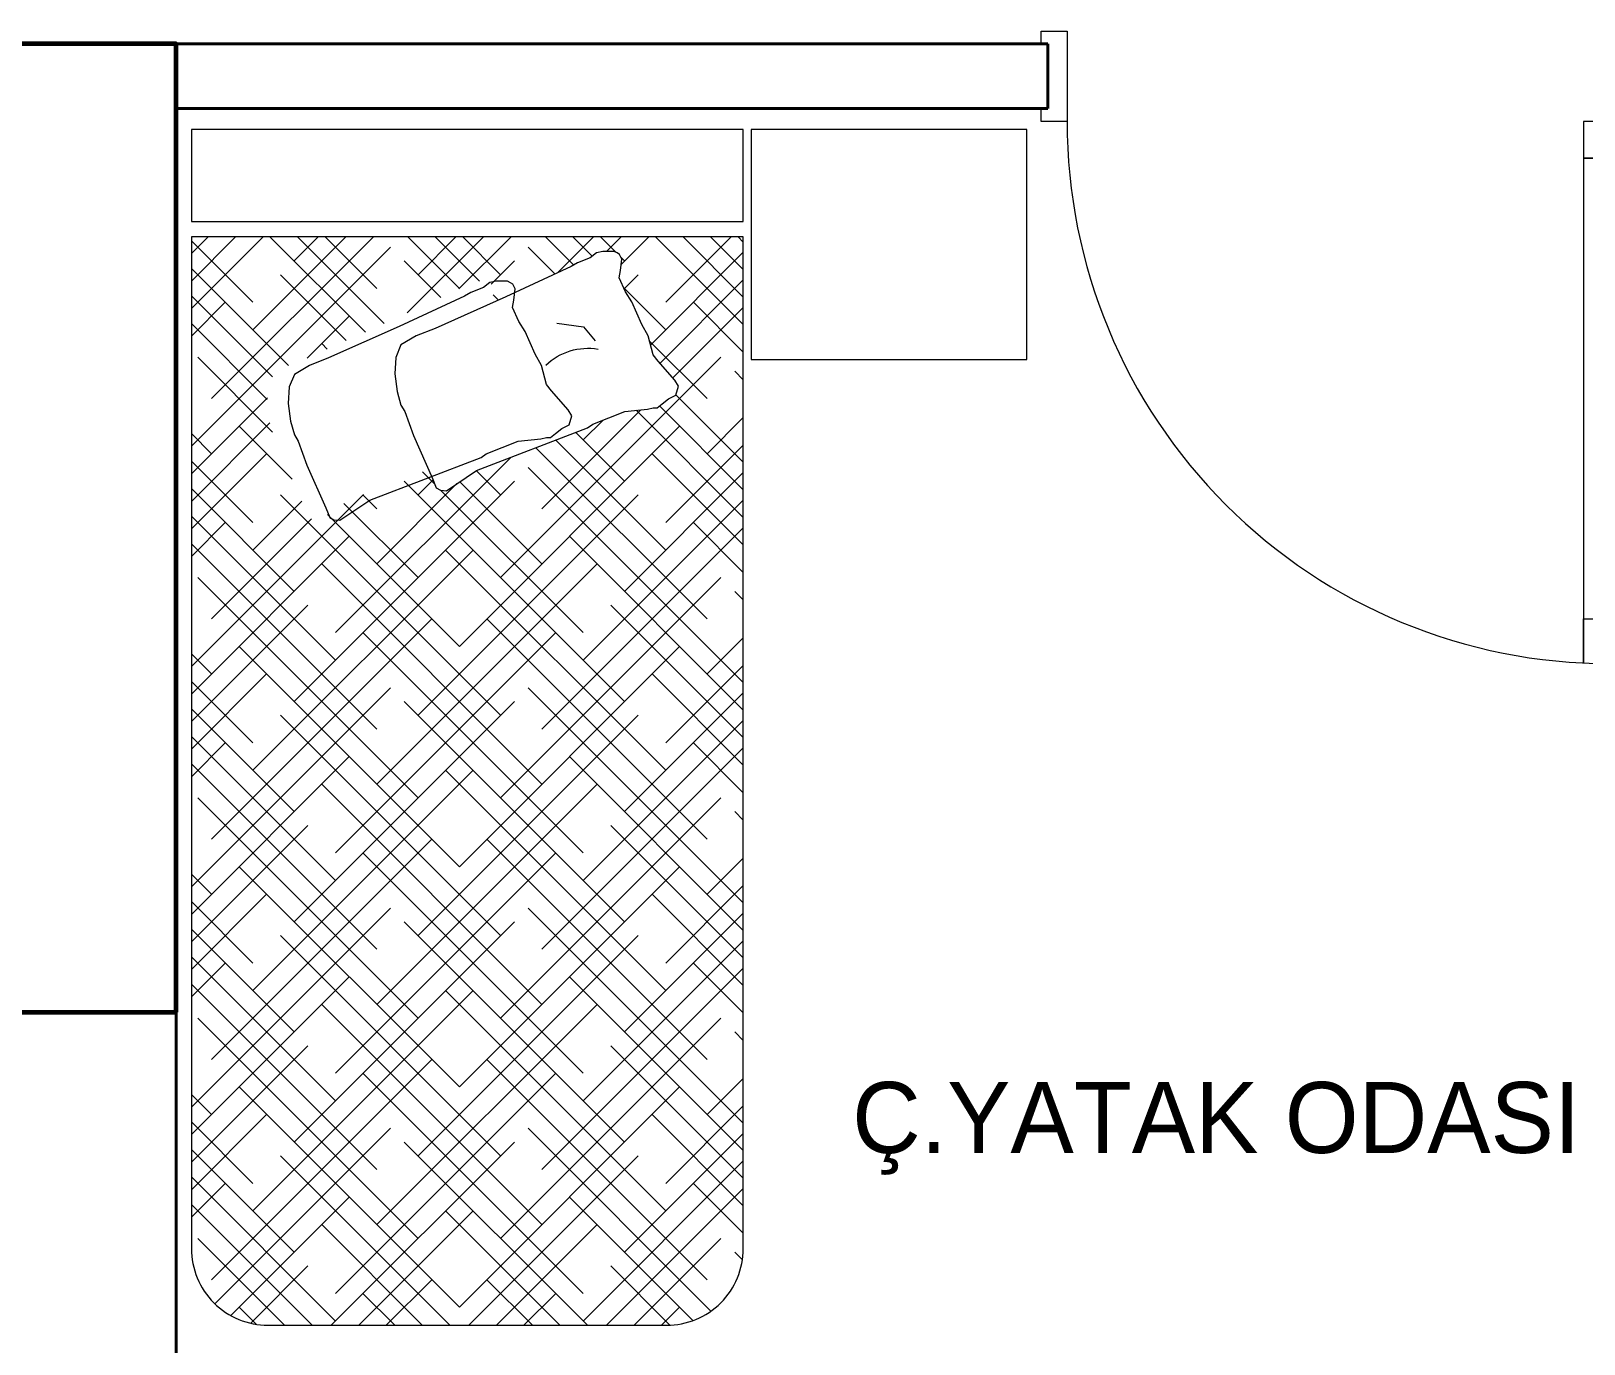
# Model space of a CAD drawing. Header units: millimetres. Extents: x 1393 to 3101, y -2944 to -480.
# Drawn here: x 2269.6 to 2510.1, y -2731.2 to -2527.8 of the extents above; entities that cross this region are included whole.
import ezdxf

# ---------------------------------------------------------------- set-up
doc = ezdxf.new("R2010")
doc.units = ezdxf.units.MM
for name, color, linetype, lineweight in [('DUVAR', 7, 'Continuous', 40), ('Kapı', 34, 'Continuous', 20), ('kolon', 1, 'Continuous', 40), ('TEFRİŞ_İÇ', 224, 'Continuous', 13), ('yazı', 253, 'Continuous', 20)]:
    doc.layers.add(name, color=color, linetype=linetype, lineweight=lineweight)
doc.styles.get("Standard").update_dxf_attribs({"font": 'EtrFont'})

# ---------------------------------------------------------------- blocks, each defined once
blk = doc.blocks.new('YATAK_90')
at = {"layer": 'TEFRİŞ_İÇ'}
h = blk.add_hatch(dxfattribs=at)
h.set_pattern_fill('HOUND', color=51, scale=0.02, angle=315, style=0, pattern_type=2)
h.set_pattern_definition([(45, (-337.610665, -68.087708), (0.1122532015, 0.067351921), [0.508, -0.254]), (315, (-337.610665, -68.087708), (-0.1122532015, 0.067351921), [0.508, -0.254])])
h.paths.add_polyline_path([(0.3569, 0.4236), (0.3569, -0.4764), (-1.2931, -0.4764), (-1.3126, -0.4749), (-1.3317, -0.4703), (-1.3498, -0.4628), (-1.3665, -0.4525), (-1.3815, -0.4398), (-1.3942, -0.4249), (-1.4045, -0.4082), (-1.412, -0.39), (-1.4165, -0.371), (-1.4181, -0.3514), (-1.4181, 0.2986), (-1.4165, 0.3181), (-1.412, 0.3372), (-1.4045, 0.3553), (-1.3942, 0.3721), (-1.3815, 0.387), (-1.3665, 0.3997), (-1.3498, 0.41), (-1.3317, 0.4175), (-1.3126, 0.4221), (-1.2931, 0.4236)])
h.paths.add_polyline_path([(-0.0571, -0.0606), (-0.0561, -0.07), (-0.0526, -0.077), (-0.037, -0.0832), (-0.0226, -0.0895), (-0.0724, -0.2195), (-0.1054, -0.2688), (-0.1044, -0.2782), (-0.1009, -0.2852), (-0.0853, -0.2914), (-0.0154, -0.3222), (0.0236, -0.3366), (0.0339, -0.3428), (0.0565, -0.349), (0.0853, -0.3531), (0.112, -0.351), (0.1326, -0.3428), (0.1469, -0.3181), (0.1593, -0.2873), (0.2106, -0.1721), (0.26, -0.0652), (0.2661, -0.0549), (0.2743, -0.0343), (0.2826, -0.024), (0.2846, -0.0138), (0.2846, -0.0035), (0.2846, 0.0048), (0.2821, 0.0097), (0.2794, 0.0133), (0.2723, 0.0171), (0.2538, 0.015), (0.2492, 0.0143), (0.259, 0.0361), (0.3083, 0.143), (0.3145, 0.1533), (0.3227, 0.1739), (0.3309, 0.1842), (0.333, 0.1944), (0.333, 0.2047), (0.333, 0.213), (0.3305, 0.2179), (0.3278, 0.2215), (0.3206, 0.2253), (0.3021, 0.2232), (0.2898, 0.2212), (0.2672, 0.2315), (0.2508, 0.2417), (0.2323, 0.25), (0.2138, 0.2582), (0.1953, 0.2685), (0.1644, 0.2767), (0.1542, 0.2849), (0.1233, 0.3117), (0.1131, 0.3178), (0.0987, 0.3137), (0.0925, 0.3014), (0.0843, 0.2911), (0.0781, 0.2829), (0.0781, 0.2767), (0.076, 0.2673), (0.0719, 0.2302), (0.0514, 0.178), (0.0453, 0.1698), (-0.0241, -0.0113)])
at = {"layer": 'TEFRİŞ_İÇ', "linetype": 'Continuous'}
for p, q in [((0.1569, 0.8862), (0.5319, 0.8862)), ((0.1569, 0.4362), (0.1569, 0.8862)), ((0.5319, 0.8862), (0.5319, 0.4362)), ((0.5319, 0.4362), (0.1569, 0.4362)), ((0.2102, 0.1628), (0.1871, 0.1821)), ((0.2163, 0.1197), (0.2102, 0.1628))]:
    blk.add_line(p, q, dxfattribs=at)
at = {"layer": 'TEFRİŞ_İÇ', "linetype": 'Continuous', "flags": 128}
blk.add_lwpolyline([(-1.2931, 0.4236), (0.3569, 0.4236), (0.3569, -0.4764), (-1.2931, -0.4764, -0.414214), (-1.4181, -0.3514), (-1.4181, 0.2986, -0.414214)], format="xyb", close=True, dxfattribs=at)
for points in [[(0.5319, 0.4236), (0.5319, -0.4764), (0.3819, -0.4764), (0.3819, 0.4236)], [(0.0781, 0.2829), (0.0843, 0.2911), (0.0925, 0.3014), (0.0987, 0.3137), (0.1131, 0.3178), (0.1233, 0.3117), (0.1542, 0.2849), (0.1644, 0.2767), (0.1953, 0.2685), (0.2138, 0.2582), (0.2323, 0.25), (0.2508, 0.2417), (0.2672, 0.2315), (0.2898, 0.2212), (0.3021, 0.2232), (0.3206, 0.2253), (0.3278, 0.2215), (0.3305, 0.2179), (0.333, 0.213), (0.333, 0.2047), (0.333, 0.1944), (0.3309, 0.1842), (0.3227, 0.1739), (0.3145, 0.1533), (0.3083, 0.143), (0.259, 0.0361), (0.2076, -0.0791), (0.1953, -0.1099), (0.1809, -0.1346), (0.1603, -0.1428), (0.1336, -0.1449), (0.1048, -0.1408), (0.0822, -0.1346), (0.072, -0.1284), (0.0329, -0.114), (-0.037, -0.0832), (-0.0526, -0.077), (-0.0561, -0.07), (-0.0571, -0.0606), (-0.0241, -0.0113), (0.0453, 0.1698), (0.0514, 0.178), (0.0719, 0.2302), (0.076, 0.2673), (0.0781, 0.2767)], [(0.0298, 0.109), (0.036, 0.1172), (0.0442, 0.1275), (0.0503, 0.1398), (0.0647, 0.144), (0.075, 0.1378), (0.1058, 0.1111), (0.1161, 0.1028), (0.1469, 0.0946), (0.1654, 0.0843), (0.1839, 0.0761), (0.2024, 0.0679), (0.2189, 0.0576), (0.2415, 0.0473), (0.2538, 0.0494), (0.2723, 0.0514), (0.2794, 0.0477), (0.2821, 0.044), (0.2846, 0.0391), (0.2846, 0.0308), (0.2846, 0.0206), (0.2826, 0.0103), (0.2743, 0), (0.2661, -0.0206), (0.26, -0.0308), (0.2106, -0.1378), (0.1593, -0.253), (0.1469, -0.2838), (0.1326, -0.3085), (0.112, -0.3167), (0.0853, -0.3188), (0.0565, -0.3147), (0.0339, -0.3085), (0.0236, -0.3023), (-0.0154, -0.2879), (-0.0853, -0.2571), (-0.1009, -0.2509), (-0.1044, -0.2439), (-0.1054, -0.2344), (-0.0724, -0.1852), (-0.0031, -0.0041), (0.0031, 0.0041), (0.0236, 0.0563), (0.0277, 0.0934), (0.0298, 0.1028)]]:
    blk.add_lwpolyline(points, close=True, dxfattribs=at)
at = {"layer": 'TEFRİŞ_İÇ', "linetype": 'Continuous'}
blk.add_arc((0.0747, 0.1705), 0.1005, 316.5761, 9.3441, dxfattribs=at)
blk = doc.blocks.new('kapı_80')
at = {"layer": 'Kapı', "flags": 128}
for points in [[(761.729714, 523.313496), (761.729714, 523.323496), (761.709714, 523.323496), (761.709714, 523.313496), (761.609714, 523.313496), (761.609714, 523.323496), (761.589714, 523.323496), (761.589714, 523.313496), (761.589714, 523.283496), (761.609714, 523.283496), (761.709714, 523.283496), (761.729714, 523.283496)], [(761.729714, 522.413496), (761.729714, 522.403496), (761.709714, 522.403496), (761.709714, 522.413496), (761.609714, 522.413496), (761.609714, 522.403496), (761.589714, 522.403496), (761.589714, 522.413496), (761.589714, 522.443496), (761.609714, 522.443496), (761.709714, 522.443496), (761.729714, 522.443496)]]:
    blk.add_lwpolyline(points, close=True, dxfattribs=at)
blk.add_lwpolyline([(762.569714, 523.283496), (761.729714, 523.283496), (761.729714, 523.243496), (762.568738, 523.243496), (762.500515, 523.243496), (762.500515, 523.283496), (762.500515, 523.263496), (761.786435, 523.263496), (761.786435, 523.243496), (761.786435, 523.283496)], dxfattribs=at)
at = {"layer": 'Kapı'}
blk.add_arc((761.729714, 523.283496), 0.84, 270, 0, dxfattribs=at)

msp = doc.modelspace()

# ---------------------------------------------------------------- linework, layer by layer
at = {"layer": 'DUVAR', "color": 5}
for p, q in [((2427.053171, -2529.821931), (2292.053171, -2529.821931)), ((2427.053171, -2539.821931), (2427.053171, -2529.821931)), ((2427.053171, -2539.821931), (2292.053171, -2539.821931)), ((2292.053171, -2789.821931), (2292.053171, -2679.821931))]:
    msp.add_line(p, q, dxfattribs=at)
at = {"layer": 'kolon', "lineweight": 60, "flags": 128}
msp.add_lwpolyline([(2292.053171, -2679.821931), (2292.053171, -2529.821931), (2267.053171, -2529.821931), (2267.053171, -2679.821931), (2292.053171, -2679.821931)], dxfattribs=at)

# ---------------------------------------------------------------- block references
at = {"layer": 'Kapı', "xscale": 100, "yscale": 100, "zscale": 100, "rotation": 270}
msp.add_blockref('kapı_80', (-49814.296379, 73631.149446), dxfattribs=at)
at = {"layer": 'TEFRİŞ_İÇ', "linetype": 'ByBlock', "xscale": -95, "yscale": 95, "zscale": 95, "rotation": 270}
msp.add_blockref('YATAK_90', (2339.651233, -2593.600982), dxfattribs=at)

# ---------------------------------------------------------------- texts
at = {"layer": 'yazı', "color": 1}
msp.add_text('Ç.YATAK ODASI', height=11, rotation=360, dxfattribs=at).set_placement((2396.759436, -2701.62675))

doc.saveas('drawing.dxf')
